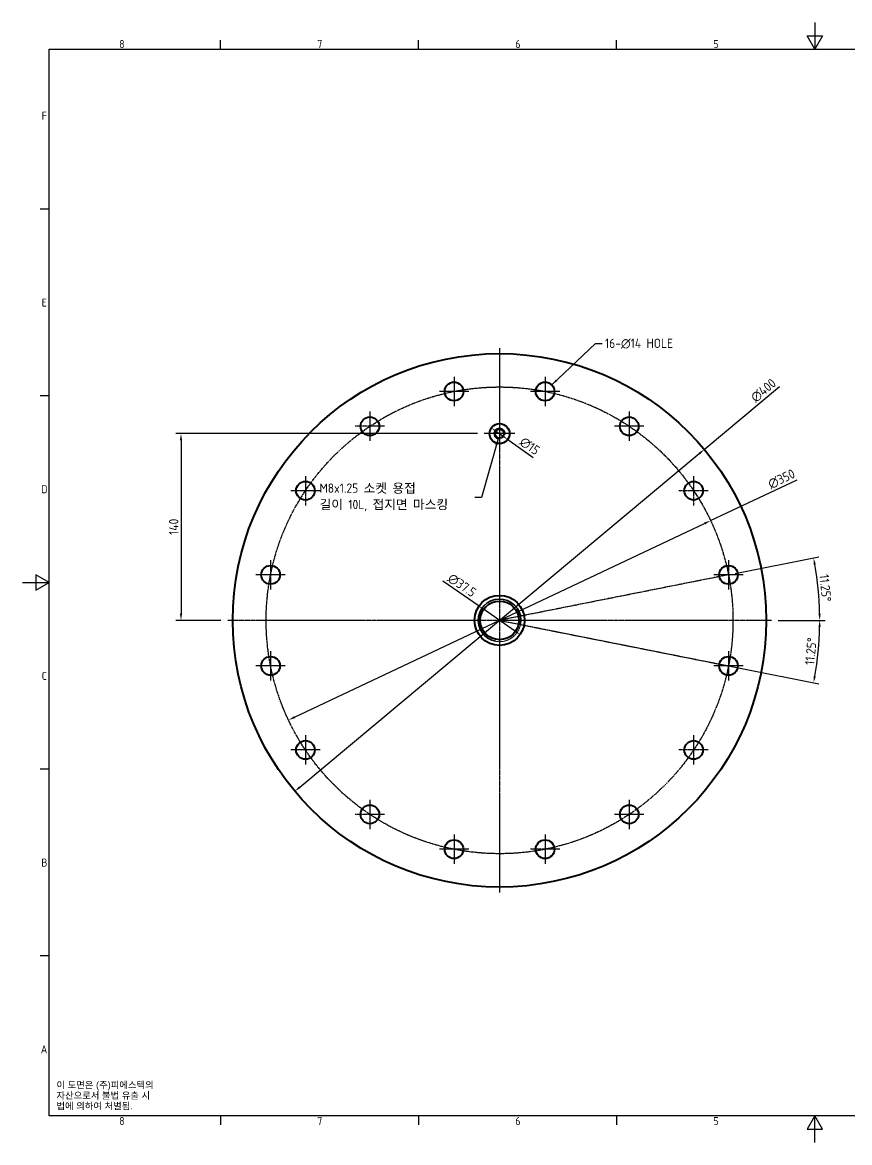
# Model space of a CAD drawing. Header units: millimetres. Extents: x 0 to 1188, y 0 to 840.
# Drawn here: x 0 to 620, y 0 to 840 of the extents above; entities that cross this region are included whole.
import ezdxf

# ---------------------------------------------------------------- set-up
doc = ezdxf.new("R2010")
doc.units = ezdxf.units.MM
doc.header["$LTSCALE"] = 2
doc.linetypes.add('CHAIN', pattern=[0.7087, 0.4724, -0.0591, 0.1181, -0.0591])
doc.linetypes.add('DASHED', pattern=[0.2067, 0.1654, -0.0413])
doc.layers.get('0').update_dxf_attribs({"color": 3, "lineweight": 25, "true_color": 0x00ff00})
for name, color, linetype, lineweight, true_color in [('가려진 것(ISO)', 2, 'DASHED', 18, 0xffff00), ('가시적인 것(ISO)', 3, 'Continuous', 40, 0x00ff00), ('가시적인 좁은 것(ISO)', 3, 'Continuous', 35, 0x00ff00), ('기호(ISO)', 5, 'Continuous', 25, 0x0000ff), ('스케치 형상(ISO)', 3, 'Continuous', 25, 0x00ff00), ('중심 표식(ISO)', 1, 'Continuous', 25, 0xff0000), ('치수(ISO)', 2, 'Continuous', 25, 0xffff00)]:
    doc.layers.add(name, color=color, linetype=linetype, lineweight=lineweight, true_color=true_color)
doc.layers.add('경계(ISO)', color=7, linetype='Continuous', lineweight=25)
doc.styles.add('문자 텍스트_PSTEK_POSCO', font='isocp.shx')
doc.styles.add('치수 텍스트_PSTEK_POSCO', font='isocp.shx')
doc.dimstyles.new('치수_PSTEK_POSCO', dxfattribs={"dimscale": 2, "dimtxt": 3.5, "dimasz": 2.5, "dimexe": 2, "dimexo": 2.5, "dimgap": 1, "dimtad": 1, "dimrnd": 1e-08, "dimdsep": 46, "dimtxsty": '치수 텍스트_PSTEK_POSCO', "dimcen": 0.09, "dimdle": 10, "dimclrd": 7, "dimclre": 7, "dimclrt": 2, "dimadec": 1, "dimazin": 2, "dimtfac": 1, "dimtmove": 0, "dimatfit": 3, "dimfxl": 1, "dimtolj": 1, "dimlwd": -1, "dimlwe": -1, "dimarcsym": 0})
doc.dimstyles.new('치수_PSTEK_POSCO$7', dxfattribs={"dimscale": 2, "dimtxt": 3.5, "dimasz": 2.5, "dimexe": 2, "dimexo": 2.5, "dimgap": 1, "dimtad": 1, "dimrnd": 1e-08, "dimdsep": 46, "dimtxsty": '치수 텍스트_PSTEK_POSCO', "dimcen": 0.09, "dimdle": 10, "dimclrd": 7, "dimclre": 7, "dimclrt": 2, "dimadec": 1, "dimazin": 2, "dimtfac": 1, "dimtmove": 0, "dimatfit": 3, "dimfxl": 1, "dimtolj": 1, "dimlwd": -1, "dimlwe": -1, "dimarcsym": 0})

# ---------------------------------------------------------------- blocks, each defined once
blk = doc.blocks.new('경계 Default Border')
at = {"layer": '경계(ISO)'}
for p, q in [((74.25, 410), (74.25, 413.4)), ((148.5, 410), (148.5, 413.4)), ((222.75, 410), (222.75, 413.4)), ((10, 350), (6.6, 350)), ((10, 280), (6.6, 280)), ((10, 140), (6.6, 140)), ((10, 70), (6.6, 70)), ((74.25, 10), (74.25, 6.6)), ((148.5, 10), (148.5, 6.6)), ((222.75, 10), (222.75, 6.6))]:
    blk.add_line(p, q, dxfattribs=at)
at = {"layer": '경계(ISO)', "flags": 128}
for points in [[(297, 420), (297, 410), (294.11, 415), (299.89, 415), (297, 410)], [(10, 10), (10, 410), (584, 410), (584, 10), (10, 10)], [(0, 210), (10, 210), (5, 212.89), (5, 207.11), (10, 210)], [(297, 0), (297, 10), (294.11, 5), (299.89, 5), (297, 10)]]:
    blk.add_lwpolyline(points, dxfattribs=at)
at = {"layer": '경계(ISO)', "color": 2, "true_color": 0xffff00, "char_height": 3, "attachment_point": 7, "style": '문자 텍스트_PSTEK_POSCO'}
for s, insert in [('8', (36.27, 410.37)), ('7', (110.52, 410.39)), ('6', (184.77, 410.37)), ('5', (259.02, 410.37)), ('F', (7.24, 383.5)), ('E', (7.24, 313.47)), ('D', (7.08, 243.47)), ('C', (7.24, 173.47)), ('B', (7.08, 103.47)), ('A', (6.91, 33.49)), ('8', (36.27, 6.57)), ('7', (110.52, 6.59)), ('6', (184.77, 6.57)), ('5', (259.02, 6.57))]:
    blk.add_mtext(s, dxfattribs=dict(at, insert=insert))
blk = doc.blocks.new('*D23')
at = {"layer": 'Defpoints', "color": 0, "transparency": 16777216}
for p in [(511.24, 519.81), (204.2, 263.43)]:
    blk.add_point(p, dxfattribs=at)
at = {"layer": '치수(ISO)', "color": 7, "transparency": 16777216}
for p, q in [((511.24, 519.81), (567.62, 566.9)), ((208.04, 266.64), (507.4, 516.61))]:
    blk.add_line(p, q, dxfattribs=at)
for points in [[(506.86, 517.25), (507.93, 515.97), (511.24, 519.81)], [(207.51, 267.28), (208.57, 266), (204.2, 263.43)]]:
    blk.add_solid(points, dxfattribs=at)
at = {"layer": '치수(ISO)', "color": 2, "transparency": 16777216, "insert": (547.51, 557.27), "char_height": 7, "attachment_point": 4, "rotation": 39.86246, "style": '치수 텍스트_PSTEK_POSCO'}
blk.add_mtext('\\A1;∅400', dxfattribs=at)
blk = doc.blocks.new('*D24')
at = {"layer": 'Defpoints', "color": 0, "transparency": 16777216}
for p in [(529.36, 425.76), (597.2, 407.32), (357.72, 391.62), (561.72, 391.62)]:
    blk.add_point(p, dxfattribs=at)
at = {"layer": '치수(ISO)', "color": 7, "transparency": 16777216}
for p, q in [((534.26, 426.74), (597.03, 439.23)), ((566.72, 391.62), (601.72, 391.62))]:
    blk.add_line(p, q, dxfattribs=at)
blk.add_arc((357.72, 391.62), 240, 1.19368, 10.05632, dxfattribs=at)
for points in [[(593.21, 433.38), (594.85, 433.69), (593.11, 438.45)], [(598.5, 396.63), (596.83, 396.61), (597.72, 391.62)]]:
    blk.add_solid(points, dxfattribs=at)
at = {"layer": '치수(ISO)', "color": 2, "transparency": 16777216, "insert": (601.01, 426.14), "char_height": 7, "attachment_point": 4, "rotation": 275.625, "style": '치수 텍스트_PSTEK_POSCO'}
blk.add_mtext('\\A1;11.25°', dxfattribs=at)
blk = doc.blocks.new('*D25')
at = {"layer": 'Defpoints', "color": 0, "transparency": 16777216}
for p in [(357.72, 391.62), (362.62, 390.65), (561.72, 391.62), (595.67, 360.3)]:
    blk.add_point(p, dxfattribs=at)
at = {"layer": '치수(ISO)', "color": 7, "transparency": 16777216}
for p, q in [((367.53, 389.67), (597.03, 344.02)), ((566.72, 391.62), (601.72, 391.62))]:
    blk.add_line(p, q, dxfattribs=at)
blk.add_arc((357.72, 391.62), 240, 349.94368, 358.80632, dxfattribs=at)
for points in [[(596.83, 386.63), (598.5, 386.62), (597.72, 391.62)], [(594.85, 349.56), (593.21, 349.87), (593.11, 344.8)]]:
    blk.add_solid(points, dxfattribs=at)
at = {"layer": '치수(ISO)', "color": 2, "transparency": 16777216, "insert": (590.06, 358.19), "char_height": 7, "attachment_point": 4, "rotation": 84.375, "style": '치수 텍스트_PSTEK_POSCO'}
blk.add_mtext('\\A1;11.25°', dxfattribs=at)
blk = doc.blocks.new('*D26')
at = {"layer": 'Defpoints', "color": 0, "transparency": 16777216}
for p in [(515.95, 466.38), (199.49, 316.86)]:
    blk.add_point(p, dxfattribs=at)
at = {"layer": '치수(ISO)', "color": 7, "transparency": 16777216}
for p, q in [((515.95, 466.38), (580.9, 497.07)), ((204.01, 319), (511.43, 464.25))]:
    blk.add_line(p, q, dxfattribs=at)
for points in [[(511.07, 465), (511.78, 463.49), (515.95, 466.38)], [(203.66, 319.75), (204.37, 318.25), (199.49, 316.86)]]:
    blk.add_solid(points, dxfattribs=at)
at = {"layer": '치수(ISO)', "color": 2, "transparency": 16777216, "insert": (559.64, 493.11), "char_height": 7, "attachment_point": 4, "rotation": 25.29003, "style": '치수 텍스트_PSTEK_POSCO'}
blk.add_mtext('\\A1;∅350', dxfattribs=at)
blk = doc.blocks.new('*D27')
at = {"layer": 'Defpoints', "color": 0, "transparency": 16777216}
for p in [(346.22, 531.62), (118.91, 391.62), (153.72, 391.62)]:
    blk.add_point(p, dxfattribs=at)
at = {"layer": '치수(ISO)', "color": 7, "transparency": 16777216}
for p, q in [((341.22, 531.62), (114.91, 531.62)), ((118.91, 526.62), (118.91, 396.62)), ((148.72, 391.62), (114.91, 391.62))]:
    blk.add_line(p, q, dxfattribs=at)
for points in [[(118.07, 526.62), (119.74, 526.62), (118.91, 531.62)], [(118.07, 396.62), (119.74, 396.62), (118.91, 391.62)]]:
    blk.add_solid(points, dxfattribs=at)
at = {"layer": '치수(ISO)', "color": 2, "transparency": 16777216, "insert": (113.41, 455.67), "char_height": 7, "attachment_point": 4, "rotation": 90, "style": '치수 텍스트_PSTEK_POSCO'}
blk.add_mtext('\\A1;140', dxfattribs=at)
blk = doc.blocks.new('*D28')
at = {"layer": 'Defpoints', "color": 0, "transparency": 16777216}
for p in [(351.61, 535.97), (363.83, 527.28)]:
    blk.add_point(p, dxfattribs=at)
at = {"layer": '치수(ISO)', "color": 7, "transparency": 16777216}
for p, q in [((355.68, 533.07), (359.76, 530.17)), ((363.83, 527.28), (382.98, 513.65))]:
    blk.add_line(p, q, dxfattribs=at)
for points in [[(356.16, 533.75), (355.2, 532.39), (351.61, 535.97)], [(360.24, 530.85), (359.27, 529.5), (363.83, 527.28)]]:
    blk.add_solid(points, dxfattribs=at)
at = {"layer": '치수(ISO)', "color": 2, "transparency": 16777216, "insert": (374.04, 526.76), "char_height": 7, "attachment_point": 4, "rotation": 324.57044, "style": '치수 텍스트_PSTEK_POSCO'}
blk.add_mtext('\\A1;∅15', dxfattribs=at)
blk = doc.blocks.new('*D32')
at = {"layer": 'Defpoints', "color": 0, "transparency": 16777216}
for p in [(342.31, 402.31), (373.13, 380.94)]:
    blk.add_point(p, dxfattribs=at)
at = {"layer": '치수(ISO)', "color": 7, "transparency": 16777216}
for p, q in [((342.31, 402.31), (315.29, 421.04)), ((369.02, 383.79), (346.42, 399.46))]:
    blk.add_line(p, q, dxfattribs=at)
for points in [[(346.89, 400.14), (345.94, 398.77), (342.31, 402.31)], [(369.49, 384.47), (368.54, 383.1), (373.13, 380.94)]]:
    blk.add_solid(points, dxfattribs=at)
at = {"layer": '치수(ISO)', "color": 2, "transparency": 16777216, "insert": (320.07, 424.42), "char_height": 7, "attachment_point": 4, "rotation": 325.26214, "style": '치수 텍스트_PSTEK_POSCO'}
blk.add_mtext('\\A1;∅37.5', dxfattribs=at)

msp = doc.modelspace()

# ---------------------------------------------------------------- linework, layer by layer
at = {"layer": '가려진 것(ISO)'}
msp.add_circle((357.7186, 391.6234), 16, dxfattribs=at)
at = {"layer": '가시적인 것(ISO)'}
for centre, radius in [((357.7186, 391.6234), 200), ((323.5778, 563.2609), 7), ((391.8594, 563.2609), 7), ((260.4938, 537.1306), 7), ((357.7186, 531.6234), 7.5), ((454.9434, 537.1306), 7), ((357.7186, 531.6234), 3.3235), ((212.2114, 488.8482), 7), ((503.2257, 488.8482), 7), ((186.0811, 425.7643), 7), ((529.356, 425.7643), 7), ((357.7186, 391.6234), 18.75), ((357.7186, 391.6234), 14.5), ((186.0811, 357.4826), 7), ((529.356, 357.4826), 7), ((212.2114, 294.3987), 7), ((503.2257, 294.3987), 7), ((260.4938, 246.1163), 7), ((454.9434, 246.1163), 7), ((323.5778, 219.986), 7), ((391.8594, 219.986), 7)]:
    msp.add_circle(centre, radius, dxfattribs=at)
at = {"layer": '가시적인 좁은 것(ISO)'}
for centre, radius in [((357.7186, 531.6234), 4), ((357.7186, 391.6234), 15.979)]:
    msp.add_arc(centre, radius, 350, 260, dxfattribs=at)
at = {"layer": '스케치 형상(ISO)', "color": 1, "linetype": 'CHAIN', "true_color": 0xff0000}
for p, q in [((529.356, 425.7643), (357.7186, 391.6234)), ((357.7186, 391.6234), (529.356, 357.4826))]:
    msp.add_line(p, q, dxfattribs=at)
msp.add_circle((357.7186, 391.6234), 175, dxfattribs=at)
at = {"layer": '중심 표식(ISO)', "linetype": 'CHAIN'}
for p, q in [((357.7186, 595.6234), (357.7186, 187.6234)), ((323.5778, 574.2609), (323.5778, 552.2609)), ((391.8594, 574.2609), (391.8594, 552.2609)), ((334.5778, 563.2609), (312.5778, 563.2609)), ((402.8594, 563.2609), (380.8594, 563.2609)), ((260.4938, 548.1306), (260.4938, 526.1306)), ((454.9434, 548.1306), (454.9434, 526.1306)), ((357.7186, 543.1234), (357.7186, 520.1234)), ((271.4938, 537.1306), (249.4938, 537.1306)), ((369.2186, 531.6234), (346.2186, 531.6234)), ((465.9434, 537.1306), (443.9434, 537.1306)), ((212.2114, 499.8482), (212.2114, 477.8482)), ((503.2257, 499.8482), (503.2257, 477.8482)), ((223.2114, 488.8482), (201.2114, 488.8482)), ((514.2257, 488.8482), (492.2257, 488.8482)), ((186.0811, 436.7643), (186.0811, 414.7643)), ((529.356, 436.7643), (529.356, 414.7643)), ((197.0811, 425.7643), (175.0811, 425.7643)), ((540.356, 425.7643), (518.356, 425.7643)), ((561.7186, 391.6234), (153.7186, 391.6234)), ((186.0811, 368.4826), (186.0811, 346.4826)), ((529.356, 368.4826), (529.356, 346.4826)), ((197.0811, 357.4826), (175.0811, 357.4826)), ((540.356, 357.4826), (518.356, 357.4826)), ((212.2114, 305.3987), (212.2114, 283.3987)), ((503.2257, 305.3987), (503.2257, 283.3987)), ((223.2114, 294.3987), (201.2114, 294.3987)), ((514.2257, 294.3987), (492.2257, 294.3987)), ((260.4938, 257.1163), (260.4938, 235.1163)), ((454.9434, 257.1163), (454.9434, 235.1163)), ((271.4938, 246.1163), (249.4938, 246.1163)), ((465.9434, 246.1163), (443.9434, 246.1163)), ((323.5778, 230.986), (323.5778, 208.986)), ((391.8594, 230.986), (391.8594, 208.986)), ((334.5778, 219.986), (312.5778, 219.986)), ((402.8594, 219.986), (380.8594, 219.986))]:
    msp.add_line(p, q, dxfattribs=at)

# ---------------------------------------------------------------- block references
at = {"xscale": 2, "yscale": 2, "zscale": 2}
msp.add_blockref('경계 Default Border', (0, 0), dxfattribs=at)

# ---------------------------------------------------------------- texts
at = {"layer": '기호(ISO)', "color": 2, "true_color": 0xffff00, "attachment_point": 4}
for s, insert, char_height, width, line_spacing_factor, style in [('{16-\\fAIGDT|b0|i0;\\H7.0000;n\\fisocp|b0|i0;\\H7.0000;14 HOLE}', (436.7653, 599.1319), 7, 59.789368, 0.6125, '치수 텍스트_PSTEK_POSCO'), ('{M8x1.25 소켓 용접 \\P길이 10L, 접지면 마스킹}', (222.7744, 483.8135), 7, 114.409285, 1.05, '치수 텍스트_PSTEK_POSCO'), ('{\\fArial|b0|i0;\\H5.0000;이 도면은 (주)피에스텍의\\P자산으로서 불법 유출 시 \\P법에 의하여 처벌됨.}', (25.5102, 35.0293), 5, 78.612207, 0.944221, '문자 텍스트_PSTEK_POSCO')]:
    msp.add_mtext(s, dxfattribs=dict(at, insert=insert, char_height=char_height, width=width, line_spacing_factor=line_spacing_factor, style=style))

# ---------------------------------------------------------------- dimensions: what is measured, and where the dimension line sits
at = {"layer": '치수(ISO)', "color": 7}
for p1, p2, picture, middle in [((204.2015, 263.4341), (511.2356, 519.8128), '*D23', (558.561, 559.3303)), ((351.6073, 535.9712), (363.8298, 527.2757), '*D28', (376.0997, 518.5464)), ((199.4911, 316.8634), (515.946, 466.3835), '*D26', (570.54, 492.1784)), ((373.1267, 380.9393), (342.3104, 402.3076), '*D32', (325.6852, 413.8357))]:
    dim = msp.add_diameter_dim_2p(p1=p1, p2=p2, dimstyle='치수_PSTEK_POSCO', override={"dimdec": 2, "dimlfac": 1, "dimtp": 0, "dimtm": 0, "dimtdec": 2, "dimatfit": 2}, dxfattribs=at)
    dim.commit()
    dim.dimension.update_dxf_attribs({"geometry": picture, "text_midpoint": middle, "dimtype": 163})
dim = msp.add_linear_dim(base=(118.9065, 391.6234), p1=(346.2186, 531.6234), p2=(153.7186, 391.6234), angle=90, dimstyle='치수_PSTEK_POSCO', override={"dimdec": 2, "dimtp": 0, "dimtm": 0, "dimtdec": 2, "dimtofl": 0, "dimatfit": 1}, dxfattribs=at)
dim.commit()
dim.dimension.update_dxf_attribs({"geometry": '*D27', "text_midpoint": (118.9065, 461.6234), "dimtype": 160})
for base, p1, p2, picture, middle in [((597.2047, 407.3202), (561.7186, 391.6234), (529.356, 425.7643), '*D24', (596.5629, 415.1476)), ((595.6653, 360.2972), (362.6225, 390.648), (561.7186, 391.6234), '*D25', (596.5629, 368.0993))]:
    dim = msp.add_angular_dim_3p(base=base, center=(357.7186, 391.6234), p1=p1, p2=p2, dimstyle='치수_PSTEK_POSCO', override={"dimadec": 2, "dimtp": 0, "dimtm": 0, "dimtdec": 2}, dxfattribs=at)
    dim.commit()
    dim.dimension.update_dxf_attribs({"geometry": picture, "text_midpoint": middle, "dimtype": 165})

# ---------------------------------------------------------------- leaders
at = {"layer": '기호(ISO)', "color": 7, "annotation_type": 0, "has_hookline": 1}
for points, hookline_direction, text_width in [([(396.8091, 568.2106), (429.7653, 599.1319), (434.7653, 599.1319)], 0, 55.708), ([(356.6833, 527.7597), (344.1836, 483.8135), (339.1836, 483.8135)], 1, 98.5886)]:
    msp.add_leader(points, dimstyle='치수_PSTEK_POSCO$7', override={"dimtad": 0}, dxfattribs=dict(at, hookline_direction=hookline_direction, text_width=text_width))

doc.saveas('drawing.dxf')
